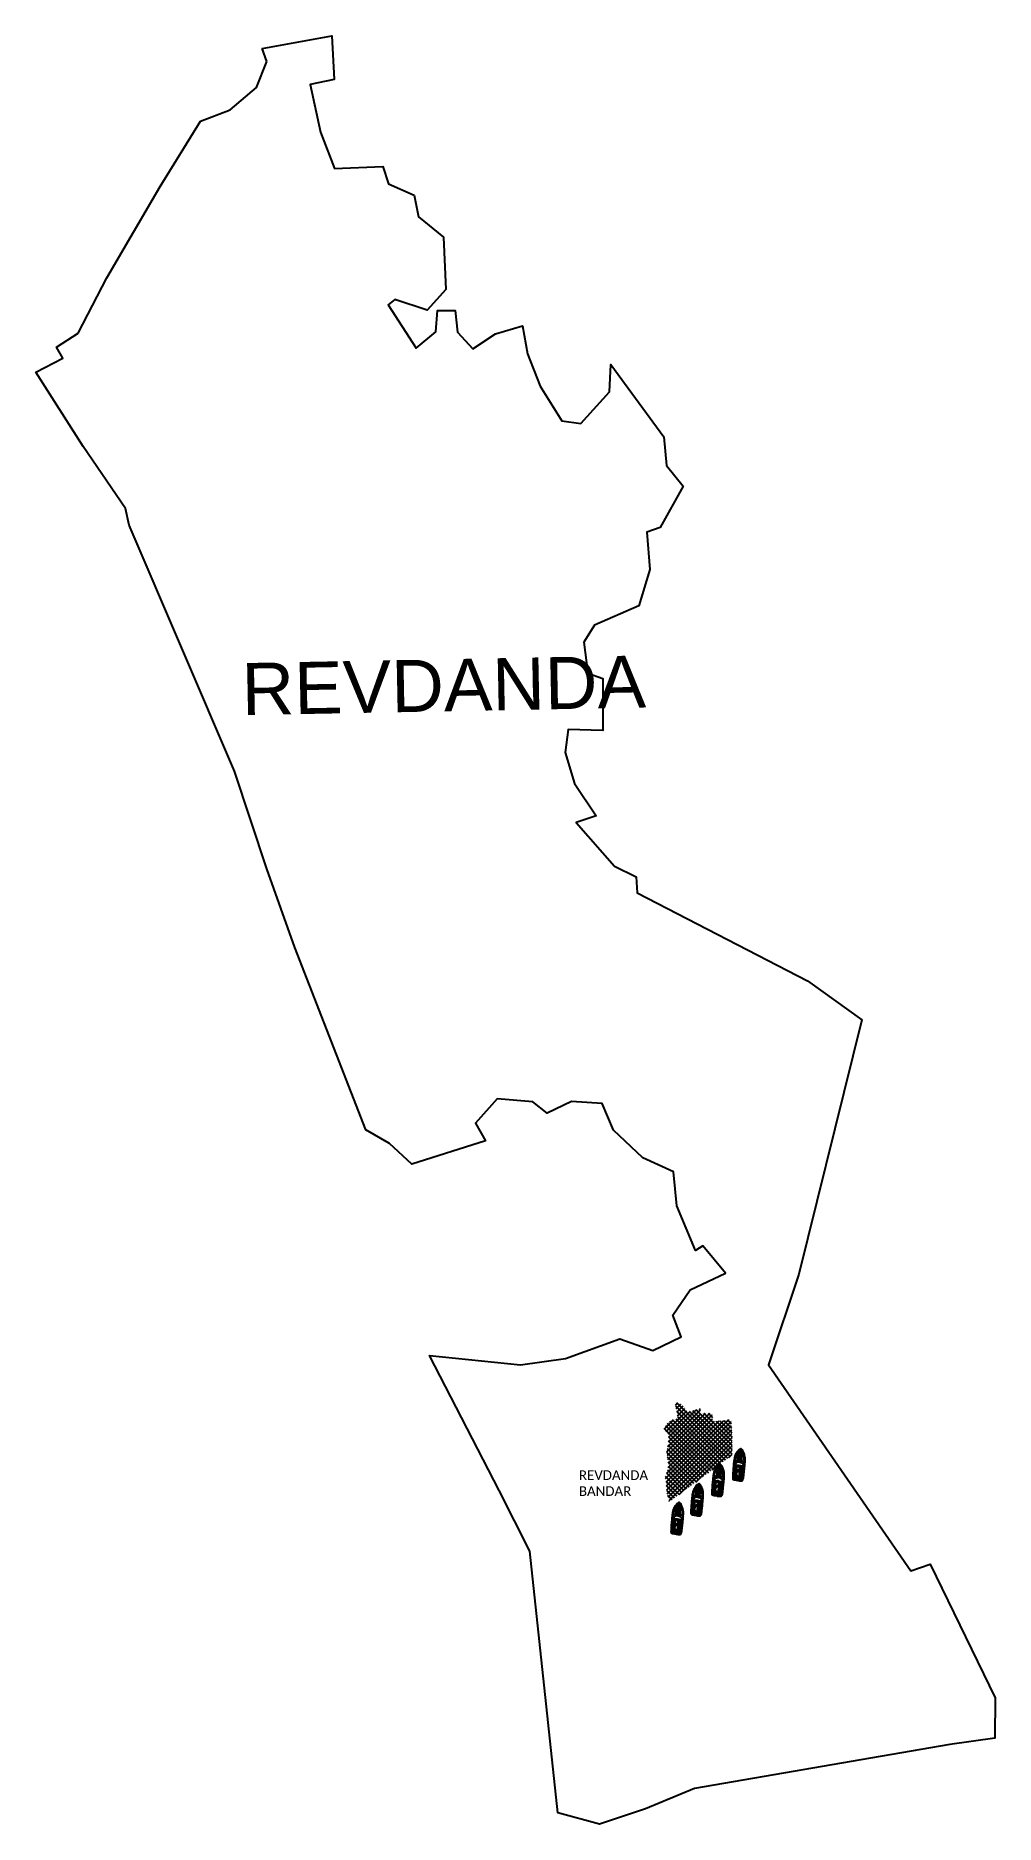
# Model space of a CAD drawing. Header units: metres. Extents: x 280204 to 282207, y 2050748 to 2054482.
import ezdxf

# ---------------------------------------------------------------- set-up
doc = ezdxf.new("R2010")
doc.units = ezdxf.units.M
doc.header["$MEASUREMENT"] = 0
for name, color, linetype in [('BOAT', 30, 'Continuous'), ('PORT', 5, 'Continuous'), ('PORT TEXT', 7, 'Continuous'), ('village', 3, 'Continuous'), ('VILLAGE NAME', 250, 'Continuous')]:
    doc.layers.add(name, color=color, linetype=linetype)
doc.styles.get("Standard").update_dxf_attribs({"font": 'calibri.ttf'})

# ---------------------------------------------------------------- blocks, each defined once
blk = doc.blocks.new('3')
for p, q in [((15968, 14277), (15461, 14277)), ((15968, 14767), (15462, 14767)), ((15968, 15258), (15484, 15258)), ((15968, 15258), (16453, 15258)), ((15968, 14767), (16474, 14767)), ((15968, 14277), (16475, 14277)), ((15259, 11285), (14484, 11285)), ((15259, 11192), (14484, 11192)), ((14565, 8385), (15056, 8357)), ((14615, 10476), (15123, 10528)), ((14686, 10050), (15190, 10197)), ((14966, 7645), (15271, 8006)), ((15658, 7614), (15968, 7614)), ((15665, 7521), (15968, 7521)), ((16200, 7614), (15968, 7614)), ((16200, 7521), (15968, 7521)), ((16111, 11240), (16111, 11048)), ((16111, 11048), (16516, 11165)), ((16111, 11048), (16509, 11048)), ((16160, 9828), (17451, 9828)), ((16498, 9195), (16786, 9687)), ((16707, 11116), (16547, 11058)), ((16554, 7976), (16809, 7478)), ((16716, 11090), (16575, 11038)), ((16600, 11048), (16882, 11048)), ((16709, 10005), (16709, 10459)), ((16732, 9000), (17261, 9307)), ((16767, 11090), (16913, 11037)), ((16776, 11116), (16940, 11056)), ((16782, 8178), (17280, 7902)), ((16846, 8619), (17397, 8623)), ((16949, 11180), (17451, 11048)), ((16973, 11048), (17451, 11048)), ((14685, 6707), (14679, 6695)), ((17251, 6707), (17257, 6695))]:
    blk.add_line(p, q)
for points in [[(15968, 6127, -0.0173595), (14838, 6154, -0.1263403), (14305, 6306, -0.1728985), (14037, 6993, -0.0138842), (14014, 7606, -0.008973), (13973, 8482, -0.01509), (13946, 9483, 0.0022446), (13935, 11027, -0.0033421), (13932, 12742, -0.0169845), (13966, 13889, -0.0245459), (14062, 14750, -0.0679415), (14312, 15833, -0.0339485), (14615, 16539, -0.0220014), (14950, 17169, -0.0428716), (15373, 17727, -0.0595144), (15677, 17994, -0.0463644), (15850, 18096, -0.104882), (15968, 18127, -0.104882)], [(14099, 8543, 0.0064247), (14087, 9488, 0.0022175), (14076, 11029, -0.003368), (14066, 12757, -0.0246325), (14085, 13845, -0.0150373), (14174, 14559, -0.0254387), (14242, 14955, -0.0138434), (14434, 15768, -0.0402664), (14734, 16491, -0.0167294), (15107, 17121, -0.0297388), (15584, 17694, 0.0152497), (15841, 17933, -0.1323888), (15895, 17967, -0.0284417), (15920, 17975, -0.0284417)], [(14113, 8543, 0.0064236), (14100, 9488, 0.0022173), (14090, 11029, -0.0033685), (14080, 12757, -0.0246334), (14099, 13844, -0.0150384), (14188, 14557, -0.0254613), (14256, 14952, -0.0138393), (14448, 15764, -0.0402377), (14746, 16485, -0.0167146), (15118, 17113, -0.0296929), (15593, 17684, 0.0152343), (15851, 17923, -0.1340359), (15900, 17954, -0.0248791), (15920, 17960, -0.0248791)], [(14259, 13906), (14240, 13499), (14230, 13027), (14235, 12258), (14235, 11203), (14254, 9510, -0.0026015), (14274, 8591, 0.004411), (14291, 7810, 0.0130085), (14327, 7273, 0.1133962), (14429, 6986, 0.1460048), (14570, 6865, 1.5952193)], [(14273, 13905), (14254, 13498), (14244, 13027), (14249, 12258), (14249, 11203), (14268, 9511, -0.0026013), (14288, 8592, 0.0044108), (14305, 7810, 0.0130029), (14341, 7275, 0.1133374), (14441, 6994, 0.1448206), (14573, 6879, 0.1389874)], [(14287, 13905), (14267, 13498), (14258, 13027), (14263, 12258), (14263, 11203), (14282, 9511, -0.0026011), (14302, 8592, 0.0044105), (14319, 7811, 0.0129972), (14355, 7276, 0.1132762), (14453, 7001, 0.142458), (14576, 6893, 0.142458)], [(14259, 13906, -0.0315957), (14324, 14539, -0.0049282), (14403, 14955, -0.0284396), (14598, 15666, -0.0428747), (14892, 16347, -0.0353475), (15257, 16991, -0.0240925), (15665, 17545, -0.0798371), (15920, 17811)], [(14273, 13906, -0.031592), (14338, 14536, -0.0049261), (14416, 14952, -0.0284363), (14611, 15661, -0.0428955), (14905, 16341, -0.0353632), (15268, 16984, -0.0241114), (15676, 17537, -0.0776575), (15920, 17794, -0.0776575)], [(14314, 13903), (14295, 13497), (14285, 13026), (14290, 12259), (14290, 11203), (14310, 9511, -0.0026006), (14330, 8592, 0.0044099), (14346, 7812, 0.002867), (14352, 7694, 0.002867)], [(14287, 13905, -0.0315883), (14351, 14534, -0.004924), (14430, 14949, -0.0284329), (14624, 15657, -0.0429166), (14917, 16334, -0.0353794), (15280, 16976, -0.0241302), (15687, 17529, -0.075408), (15920, 17776, -0.075408)], [(14314, 13904, -0.0315809), (14379, 14529, -0.0049198), (14457, 14944, -0.0284262), (14650, 15648, -0.0429591), (14942, 16322, -0.0354114), (15303, 16961, -0.0288289), (15644, 17425, -0.0923361), (15920, 17647, -0.0803279)], [(15309, 13138), (15309, 13746, 0.4830629), (14927, 13449, 0.5002399), (15309, 13138, 0.4184236)], [(15510, 16937), (15621, 16929, 0.3822208), (15724, 16994), (15807, 17415, 0.7865441), (15746, 17463), (15428, 17125, 0.616464), (15510, 16937, 3.8449075)], [(15968, 6127, 0.0173595), (17099, 6154, 0.1263403), (17632, 6306, 0.1728985), (17899, 6993, 0.0138842), (17922, 7606, 0.008973), (17963, 8482, 0.01509), (17990, 9483, -0.0022446), (18001, 11027, 0.0033421), (18004, 12742, 0.0169845), (17970, 13889, 0.0245459), (17874, 14750, 0.0679415), (17624, 15833, 0.0339485), (17321, 16539, 0.0220014), (16986, 17169, 0.0428716), (16563, 17727, 0.0595144), (16259, 17994, 0.0463644), (16086, 18096, 0.104882), (15968, 18127, 0.104882)], [(17837, 8543, -0.0064247), (17850, 9488, -0.0022175), (17860, 11029, 0.003368), (17870, 12757, 0.0246325), (17851, 13845, 0.0150373), (17762, 14559, 0.0254387), (17694, 14955, 0.0138434), (17502, 15768, 0.0402664), (17202, 16491, 0.0167294), (16829, 17121, 0.0297388), (16352, 17694, -0.0152497), (16095, 17933, 0.1323888), (16041, 17967, 0.0284417), (16016, 17975, 0.0284417)], [(17823, 8543, -0.0064236), (17836, 9488, -0.0022173), (17846, 11029, 0.0033685), (17856, 12757, 0.0246334), (17837, 13844, 0.0150384), (17748, 14557, 0.0254613), (17680, 14952, 0.0138393), (17489, 15764, 0.0402377), (17190, 16485, 0.0167146), (16818, 17113, 0.0296929), (16343, 17684, -0.0152343), (16085, 17923, 0.1340359), (16037, 17954, 0.0248791), (16016, 17960, 0.0248791)], [(17677, 13906, 0.0315957), (17612, 14539, 0.0049282), (17534, 14955, 0.0284396), (17338, 15666, 0.0428747), (17044, 16347, 0.0353475), (16679, 16991, 0.0240925), (16271, 17545, 0.0798371), (16016, 17811)], [(17663, 13906, 0.031592), (17598, 14536, 0.0049261), (17520, 14952, 0.0284363), (17325, 15661, 0.0428955), (17032, 16341, 0.0353632), (16668, 16984, 0.0241114), (16260, 17537, 0.0776575), (16016, 17794, 0.0776575)], [(17649, 13905, 0.0315883), (17585, 14534, 0.004924), (17507, 14949, 0.0284329), (17312, 15657, 0.0429166), (17019, 16334, 0.0353794), (16656, 16976, 0.0241302), (16249, 17529, 0.075408), (16016, 17776, 0.075408)], [(17622, 13904, 0.0315809), (17558, 14529, 0.0049198), (17480, 14944, 0.0284262), (17286, 15648, 0.0429591), (16995, 16322, 0.0354114), (16633, 16961, 0.0288289), (16292, 17425, 0.0923361), (16016, 17647, 0.0803279)], [(16426, 16937), (16315, 16929, -0.3822208), (16212, 16994), (16129, 17415, -0.7865441), (16190, 17463), (16508, 17125, -0.616464), (16426, 16937, -3.8449075)], [(16627, 13138), (16627, 13746, -0.4830629), (17009, 13449, -0.5002399), (16627, 13138, -0.4184236)], [(17649, 13905), (17669, 13498), (17679, 13027), (17674, 12258), (17674, 11203), (17654, 9511, 0.0026011), (17634, 8592, -0.0044105), (17618, 7811, -0.0129972), (17581, 7276, -0.1132762), (17484, 7001, -0.142458), (17360, 6893, -0.142458)], [(17663, 13905), (17683, 13498), (17692, 13027), (17687, 12258), (17687, 11203), (17668, 9511, 0.0026013), (17648, 8592, -0.0044108), (17631, 7810, -0.0130029), (17595, 7275, -0.1133374), (17495, 6994, -0.1448206), (17363, 6879, -0.1389874)], [(17677, 13906), (17696, 13499), (17706, 13027), (17701, 12258), (17701, 11203), (17682, 9510, 0.0026015), (17662, 8591, -0.004411), (17645, 7810, -0.0130085), (17609, 7273, -0.1133962), (17507, 6986, -0.1460048), (17366, 6865, -1.5952193)], [(17622, 13903), (17641, 13497), (17651, 13026), (17646, 12259), (17646, 11203), (17627, 9511, 0.0026006), (17606, 8592, -0.0044099), (17590, 7812, -0.002867), (17584, 7694, -0.002867)], [(14623, 6459, -0.1643933), (14408, 6486, -0.1886842), (14159, 6722, -0.1075801), (14019, 7335)], [(14099, 8543, -0.0029416), (14109, 7856, 0.0020134), (14118, 7419, 0.1304424), (14196, 7108, 0.261246), (14560, 6796, 0.2091974)], [(14113, 8543, -0.0029414), (14123, 7857, 0.0020144), (14132, 7419, 0.1309924), (14209, 7113, 0.2618322), (14563, 6810, 0.2618322)], [(15148, 7123, -0.0433335), (14832, 7204, -0.18333), (14416, 7523, -0.1239848), (14329, 7900, 0.0153773), (14309, 8173)], [(15145, 7110, -0.043195), (14828, 7191, -0.1834147), (14404, 7516, -0.0945114), (14319, 7806)], [(15703, 7337), (15453, 7337, -0.2027224), (14593, 7704, -0.1787681), (14419, 8123, 0.0100277), (14401, 8982, -0.0053564), (14389, 10399, -0.0166054), (14407, 11545, 0.0189213), (14421, 12735, -0.9258732), (14467, 12742, -0.0412022), (14487, 12530, -0.0244615), (14489, 11848, 0.0128878), (14496, 10534, -0.0193586), (14481, 9766, 0.0023754), (14464, 8876, -0.0063862), (14468, 8310, -0.0136557), (14465, 8083, -0.8627057), (14422, 8078, 0.6480891)], [(14436, 8081, -0.0164878), (14433, 8123, 0.0100227), (14415, 8982, -0.0053564), (14403, 10399, -0.0166073), (14421, 11545, 0.0189212), (14435, 12735, 0.0114302), (14435, 12736, -0.9132826), (14454, 12739, -0.0411744), (14474, 12530, -0.0244777), (14475, 11849, 0.0128888), (14483, 10534, -0.0193623), (14468, 9766, 0.0023766), (14450, 8876, -0.0063905), (14454, 8310, -0.0136639), (14452, 8084, 0.0007008), (14452, 8084, -0.8199757), (14436, 8081, -0.8199757)], [(16017, 9822), (15456, 9822, 0.1583223), (15267, 9218, -0.4176758), (15128, 9062), (14467, 9062)], [(14478, 9640), (15066, 9640, -0.4060884), (15274, 9347)], [(15968, 11837, 0.0336875), (15117, 11708, 0.0518794), (14484, 11431, 1.92312)], [(15968, 13072, 0.0964027), (15128, 12858, 0.0405382), (14488, 12513, 1.92312)], [(15890, 11827), (15890, 11428, 0.4629247), (16111, 11240), (16433, 11260)], [(15890, 11428), (15890, 11255, 0.5457371), (16111, 11112, 0.2829046)], [(15890, 11255), (15890, 11192, 0.5168392), (16111, 11048, 0.2829046)], [(15968, 13072, -0.0964027), (16808, 12858, -0.0405382), (17448, 12513, -1.92312)], [(15968, 11837, -0.0336875), (16819, 11708, -0.0518794), (17452, 11431, -1.92312)], [(16029, 9960, -0.1640086), (15991, 10360, -0.4075591), (16120, 10414, 0.2046602), (16640, 10437, -0.2865695), (16778, 10441, 0.1987589), (17315, 10404, -0.4514797), (17447, 10380, -1.4639709)], [(16017, 9822, -0.2912689), (16031, 9962, -0.2998669), (16120, 9974, 0.2734776), (16640, 9983, -0.2865695), (16778, 9987, 0.1987589), (17315, 9951, -0.4514797), (17447, 9926, -1.4639709)], [(16209, 7337), (16201, 7447), (16199, 7780, -0.4480431), (16355, 7939, 0.0255607), (16524, 7967, 0.1567601), (16694, 8068, 0.1442879), (16785, 8185, 0.0794269), (16845, 8458, 0.0541789), (16830, 8771, 0.127294), (16729, 9003, -0.0251947), (16615, 9133, 0.1126559), (16496, 9195, 0.0616523), (16330, 9221, -0.2222783), (16204, 9276, -0.0491085), (16118, 9377, -0.0999703), (16052, 9503, -0.0459923), (16023, 9712), (16017, 9822)], [(16209, 7337), (16484, 7337, 0.2027224), (17343, 7704, 0.1787681), (17517, 8123, -0.0100277), (17535, 8982, 0.0053564), (17547, 10399, 0.0166054), (17529, 11545, -0.0189213), (17515, 12735, 0.9258732), (17469, 12742, 0.0412022), (17449, 12530, 0.0244615), (17448, 11848, -0.0128878), (17440, 10534, 0.0193586), (17455, 9766, -0.0023754), (17473, 8876, 0.0063862), (17468, 8310, 0.0136557), (17471, 8083, 0.8627057), (17514, 8078, -0.6480891)], [(16789, 7123, 0.0433335), (17104, 7204, 0.18333), (17520, 7523, 0.1239848), (17607, 7900, -0.0153773), (17627, 8173)], [(16792, 7110, 0.043195), (17108, 7191, 0.1834147), (17532, 7516, 0.0945114), (17617, 7806)], [(17313, 6459, 0.1643933), (17529, 6486, 0.1886842), (17777, 6722, 0.1075801), (17917, 7335)], [(17823, 8543, 0.0029414), (17813, 7857, -0.0020144), (17804, 7419, -0.1309924), (17728, 7113, -0.2618322), (17373, 6810, -0.2618322)], [(17837, 8543, 0.0029416), (17827, 7856, -0.0020134), (17818, 7419, -0.1304424), (17740, 7108, -0.261246), (17376, 6796, -0.2091974)], [(17500, 8081, 0.0164878), (17503, 8123, -0.0100227), (17522, 8982, 0.0053564), (17533, 10399, 0.0166073), (17516, 11545, -0.0189212), (17501, 12735, -0.0114302), (17501, 12736, 0.9132826), (17482, 12739, 0.0411744), (17463, 12530, 0.0244777), (17461, 11849, -0.0128888), (17454, 10534, 0.0193623), (17469, 9766, -0.0023766), (17486, 8876, 0.0063905), (17482, 8310, 0.0136639), (17485, 8084, -0.0007008), (17485, 8084, 0.8199757), (17500, 8081, 0.8199757)]]:
    blk.add_lwpolyline(points, format="xyb")
for points in [[(15282, 13161), (15282, 13724, 0.460147), (14955, 13448, 0.4770604)], [(15512, 16972), (15626, 16964, 0.3830689), (15690, 17002), (15774, 17428, 0.8536356), (15769, 17437), (15454, 17102, 0.6135269)], [(16424, 16972), (16311, 16964, -0.3830689), (16246, 17002), (16162, 17428, -0.8536356), (16167, 17437), (16482, 17102, -0.6135269)], [(16654, 13161), (16654, 13724, -0.460147), (16981, 13448, -0.4770604)], [(16942, 9799, 0.9177055), (16944, 9656, -0.209704), (17282, 9330, 0.850912), (17403, 9348), (17403, 9679, 0.435659), (17310, 9777)]]:
    blk.add_lwpolyline(points, format="xyb", close=True)
for points in [[(15920, 17243), (15920, 18087)], [(15920, 18087), (15920, 17236)], [(16016, 18087), (16016, 17236)], [(16016, 17243), (16016, 18087)], [(14061, 13154), (14037, 13154), (14037, 12891), (14063, 12891)], [(14086, 9609), (14068, 9609), (14068, 9357), (14090, 9357)], [(14076, 12891), (14095, 12891), (14095, 13154), (14075, 13154)], [(14111, 7762), (14086, 7762), (14086, 7507), (14116, 7507)], [(14104, 9357), (14117, 9357), (14117, 9609), (14100, 9609)], [(14130, 7507), (14139, 7507), (14139, 7762), (14125, 7762)], [(14515, 11449), (14515, 11377), (15160, 11377), (15160, 11717)], [(15890, 11192), (15259, 11192), (15259, 11737)], [(15890, 11285), (15259, 11285)], [(17067, 11264), (17452, 11259)], [(17806, 7507), (17797, 7507), (17797, 7762), (17812, 7762)], [(17833, 9357), (17819, 9357), (17819, 9609), (17836, 9609)], [(17825, 7762), (17850, 7762), (17850, 7507), (17820, 7507)], [(17860, 12891), (17842, 12891), (17842, 13154), (17862, 13154)], [(17850, 9609), (17868, 9609), (17868, 9357), (17846, 9357)], [(17875, 13154), (17899, 13154), (17899, 12891), (17874, 12891)]]:
    blk.add_lwpolyline(points)
for points in [[(14753, 9417), (14668, 9620), (14885, 9592)], [(14753, 9310), (14668, 9108), (14885, 9136)], [(15542, 6884), (15602, 7202), (15175, 7247), (15104, 6927)], [(15531, 6898), (15586, 7190), (15186, 7232), (15121, 6939)], [(15751, 6190), (15751, 6747), (16185, 6747), (16185, 6190)], [(16394, 6884), (16334, 7202), (16761, 7247), (16832, 6927)], [(16405, 6898), (16351, 7190), (16751, 7232), (16815, 6939)]]:
    blk.add_lwpolyline(points, close=True)
for centre, radius in [((15572, 17779), 56.4), ((15968, 16104), 341), ((15968, 16104), 341), ((15968, 16104), 314), ((15968, 16104), 314), ((15730, 17935), 62.8), ((15955, 17042), 139), ((15874, 13634), 55), ((15982, 17042), 139), ((16063, 13634), 55), ((16206, 17935), 62.8), ((16365, 17779), 56.4), ((14772, 6883), 196), ((14772, 6883), 182), ((14851, 9364), 29.4), ((16957, 9728), 54.8), ((17164, 6883), 196), ((17164, 6883), 182), ((17179, 9578), 35.5), ((17302, 9689), 54.8), ((17339, 9377), 54.8)]:
    blk.add_circle(centre, radius)
for centre, radius, start, end in [((14085, 13775), 42.7, 91.319562, 261.726148), ((14085, 13775), 42.7, 280.385039, 72.660671), ((14404, 15632), 42.7, 81.615848, 249.711519), ((14404, 15632), 42.7, 268.346577, 62.98079), ((15081, 17062), 42.7, 70.230426, 225.372477), ((15081, 17062), 42.7, 244.010243, 51.59266), ((15568, 15839), 36.3, 29.194606, 175.662347), ((15956, 16061), 410, 209.939229, 271.740348), ((19250, 16002), 3624, 163.327383, 178.398193), ((15916, 13389), 521, 84.273519, 120.875859), ((15910, 13368), 414, 81.288457, 129.038211), ((15910, 13368), 386, 81.288457, 132.495579), ((15955, 17042), 204, 99.883974, 72.333528), ((15982, 17042), 204, 107.666472, 80.116026), ((15968, 18020), 82.1, 53.907357, 126.092643), ((15968, 18020), 82.1, 53.907357, 126.092643), ((16027, 13368), 414, 50.961789, 98.711543), ((15981, 16061), 410, 268.259652, 330.060771), ((16020, 13389), 521, 59.124141, 95.726481), ((16027, 13368), 386, 47.504421, 98.711543), ((12687, 16002), 3624, 1.601807, 16.672617), ((16368, 15839), 36.3, 4.337653, 150.805394), ((16856, 17062), 42.7, 128.40734, 295.989757), ((16856, 17062), 42.7, 314.627523, 109.769574), ((17533, 15632), 42.7, 117.01921, 271.653423), ((17533, 15632), 42.7, 290.288481, 98.384152), ((17852, 13775), 42.7, 107.339329, 259.614961), ((17852, 13775), 42.7, 278.273852, 88.680438), ((14070, 12461), 42.7, 95.030101, 265.129218), ((14070, 12461), 42.7, 283.789395, 76.369925), ((15190, 6739), 633, 165.995667, 206.331282), ((14111, 9364), 562, 327.468559, 29.356036), ((14772, 6883), 238, 225.772587, 10.674187), ((14772, 6883), 210, 243.724304, 10.674187), ((16458, 10167), 404, 143.200021, 207.404179), ((18206, 8564), 2009, 160.899518, 198.3721), ((16746, 11816), 638, 240.624974, 253.975988), ((16746, 11816), 638, 259.949112, 264.189023), ((16902, 11220), 223, 176.115439, 176.384749), ((16902, 11220), 223, 185.602521, 211.595384), ((16742, 11222), 62.3, 10.802299, 169.147864), ((16741, 11103), 29.9, 180, 0), ((16581, 11220), 223, 328.404616, 356.044702), ((16746, 11816), 638, 274.90249, 281.24181), ((16581, 11220), 223, 3.615251, 3.884561), ((16746, 11816), 638, 285.434198, 300.190005), ((17164, 6883), 238, 169.325813, 314.227413), ((17164, 6883), 210, 169.325813, 296.275696), ((16960, 10167), 404, 326.624449, 34.771942), ((16746, 6739), 633, 333.668718, 14.004333), ((17857, 11177), 42.7, 101.222005, 257.471133), ((17866, 12461), 42.7, 103.630075, 256.210605), ((17857, 11177), 42.7, 276.095335, 82.597802), ((17866, 12461), 42.7, 274.870782, 84.969899), ((15233, 6626), 633, 172.125378, 195.357911), ((16703, 6626), 633, 344.642089, 7.874622)]:
    blk.add_arc(centre, radius, start, end)
for centre, major_axis, ratio in [((15045, 9368), (9, 195), 0.7581166), ((16741, 11103), (254, 0), 0.5330921)]:
    blk.add_ellipse(centre, major_axis=major_axis, ratio=ratio)
for start_param, end_param in [(0.8300122, 1.5768462), (4.712389, 5.2323421)]:
    blk.add_ellipse((16750, 11264), major_axis=(0, 745), ratio=0.4253193, start_param=start_param, end_param=end_param)
for points, knots in [([(15968, 13487), (15732, 13507), (15484, 13592), (15248, 14016), (15219, 14267), (15199, 14975), (15273, 15428), (15346, 16250), (15392, 16600), (15444, 16963)], [0, 0, 0, 0, 0.0462196, 0.0462196, 0.09243919, 0.09243919, 0.19473251, 0.19473251, 0.27090841, 0.27090841, 0.27090841, 0.27090841]), ([(15969, 13501), (15726, 13521), (15478, 13616), (15250, 14057), (15229, 14313), (15218, 15025), (15289, 15480), (15364, 16281), (15407, 16611), (15456, 16954)], [0, 0, 0, 0, 0.0480884, 0.0480884, 0.09617679, 0.09617679, 0.19853767, 0.19853767, 0.2704106, 0.2704106, 0.2704106, 0.2704106]), ([(15649, 13652), (15601, 13675), (15412, 13793), (15236, 14361), (15332, 15175), (15389, 16086), (15474, 16690), (15509, 16937)], [0.02340441, 0.02340441, 0.02340441, 0.02340441, 0.03509423, 0.07391115, 0.13825098, 0.21657134, 0.27090841, 0.27090841, 0.27090841, 0.27090841]), ([(15973, 13542), (15725, 13563), (15488, 13664), (15279, 14119), (15266, 14382), (15267, 15105), (15336, 15571), (15414, 16347), (15454, 16644), (15496, 16939)], [0, 0, 0, 0, 0.0508337, 0.0508337, 0.1016674, 0.1016674, 0.20603281, 0.20603281, 0.27090841, 0.27090841, 0.27090841, 0.27090841]), ([(15649, 13689), (15563, 13734), (15491, 13794), (15341, 14062), (15312, 14307), (15306, 14741), (15331, 14954), (15389, 15603), (15418, 16042), (15493, 16627), (15515, 16780), (15537, 16933)], [0.02482538, 0.02482538, 0.02482538, 0.02482538, 0.0474598, 0.0474598, 0.0949196, 0.0949196, 0.1423794, 0.1423794, 0.23729899, 0.23729899, 0.27090841, 0.27090841, 0.27090841, 0.27090841]), ([(15649, 13836), (15408, 13994), (15463, 14437), (15459, 14880), (15499, 15460), (15532, 15842)], [0.03136606, 0.03136606, 0.03136606, 0.03136606, 0.10847437, 0.10847437, 0.19207292, 0.19207292, 0.19207292, 0.19207292]), ([(15963, 13542), (16212, 13563), (16448, 13664), (16658, 14119), (16670, 14382), (16669, 15105), (16600, 15571), (16522, 16347), (16482, 16644), (16441, 16939)], [0, 0, 0, 0, 0.0508337, 0.0508337, 0.1016674, 0.1016674, 0.20603281, 0.20603281, 0.27090841, 0.27090841, 0.27090841, 0.27090841]), ([(15967, 13501), (16210, 13521), (16458, 13616), (16686, 14057), (16707, 14313), (16718, 15025), (16647, 15480), (16572, 16281), (16529, 16611), (16480, 16954)], [0, 0, 0, 0, 0.0480884, 0.0480884, 0.09617679, 0.09617679, 0.19853767, 0.19853767, 0.2704106, 0.2704106, 0.2704106, 0.2704106]), ([(15968, 13487), (16204, 13507), (16453, 13592), (16688, 14016), (16717, 14267), (16737, 14975), (16664, 15428), (16591, 16250), (16544, 16600), (16493, 16963)], [0, 0, 0, 0, 0.0462196, 0.0462196, 0.09243919, 0.09243919, 0.19473251, 0.19473251, 0.27090841, 0.27090841, 0.27090841, 0.27090841]), ([(16287, 13652), (16335, 13675), (16525, 13793), (16700, 14361), (16604, 15175), (16547, 16086), (16462, 16690), (16427, 16937)], [0.02340441, 0.02340441, 0.02340441, 0.02340441, 0.03509423, 0.07391115, 0.13825098, 0.21657134, 0.27090841, 0.27090841, 0.27090841, 0.27090841]), ([(16287, 13689), (16373, 13734), (16445, 13794), (16596, 14062), (16624, 14307), (16630, 14741), (16605, 14954), (16547, 15603), (16518, 16042), (16443, 16627), (16421, 16780), (16400, 16933)], [0.02482538, 0.02482538, 0.02482538, 0.02482538, 0.0474598, 0.0474598, 0.0949196, 0.0949196, 0.1423794, 0.1423794, 0.23729899, 0.23729899, 0.27090841, 0.27090841, 0.27090841, 0.27090841]), ([(16287, 13836), (16528, 13994), (16473, 14437), (16478, 14880), (16438, 15460), (16404, 15842)], [0.03136606, 0.03136606, 0.03136606, 0.03136606, 0.10847437, 0.10847437, 0.19207292, 0.19207292, 0.19207292, 0.19207292]), ([(15052, 9535), (14987, 9538), (14916, 9443), (14934, 9243), (15011, 9180), (15140, 9235), (15185, 9361), (15132, 9502), (15091, 9534), (15052, 9535)], [0, 0, 0, 0, 1.7432734, 1.7432734, 3.4865468, 3.4865468, 5.2298202, 5.2298202, 6.2831853, 6.2831853, 6.2831853, 6.2831853]), ([(15968, 7083), (15929, 7084), (15864, 7085), (15768, 7105), (15689, 7142), (15639, 7120), (15620, 7111)], [0, 0, 0, 0, 0.008409254, 0.014054591, 0.021480758, 0.025832557, 0.025832557, 0.025832557, 0.025832557]), ([(15968, 7083), (16007, 7084), (16072, 7085), (16168, 7105), (16247, 7142), (16297, 7120), (16316, 7111)], [0, 0, 0, 0, 0.008409254, 0.014054591, 0.021480758, 0.025832557, 0.025832557, 0.025832557, 0.025832557]), ([(16201, 7447), (16516, 7472), (16799, 7555), (17218, 7923), (17295, 8203), (17283, 8817), (17280, 9139), (16921, 9535), (16618, 9678), (16234, 9723), (16133, 9718), (16023, 9712)], [0, 0, 0, 0, 0.06841019, 0.06841019, 0.13682037, 0.13682037, 0.20523056, 0.20523056, 0.27364074, 0.27364074, 0.29746041, 0.29746041, 0.29746041, 0.29746041]), ([(16967, 11103), (16967, 11131), (16932, 11170), (16732, 11234), (16533, 11172), (16501, 11059), (16647, 10979), (16901, 11012), (16967, 11066), (16967, 11103)], [0, 0, 0, 0, 1.0314508, 1.0314508, 2.9924553, 2.9924553, 4.9534598, 4.9534598, 6.2831853, 6.2831853, 6.2831853, 6.2831853])]:
    blk.add_open_spline(points, degree=3, knots=knots)
for points in [[(15136, 8973), (15186, 8923), (15176, 8825), (15107, 8721), (15061, 8595), (15050, 8401), (15082, 8264), (15183, 8106), (15276, 8002), (15438, 7944), (15553, 7941), (15632, 7930), (15661, 7872), (15664, 7739), (15672, 7484), (15681, 7356), (15539, 7346), (15273, 7387), (15079, 7462), (14874, 7581), (14702, 7758), (14590, 7948), (14518, 8142), (14475, 8343), (14471, 8559), (14511, 8775), (14572, 8883), (14659, 8974), (14821, 9056), (14930, 9062), (15065, 9062), (15139, 9040), (15136, 8973), (15072, 8963), (14926, 8967), (14800, 8947), (14687, 8877), (14611, 8786), (14574, 8652), (14564, 8398), (14608, 8189), (14676, 8002), (14755, 7851), (14833, 7757), (14949, 7656), (15107, 7567), (15233, 7520), (15384, 7487), (15510, 7473), (15599, 7466), (15666, 7458), (15685, 7420)], [(15046, 11077), (15099, 11081), (15166, 11095), (15162, 11159), (15052, 11172), (14839, 11120), (14632, 10955), (14528, 10686), (14498, 10423), (14541, 10108), (14677, 9833), (14836, 9713), (15089, 9658), (15202, 9664), (15248, 9693), (15224, 9747), (15165, 9753), (14962, 9778), (14826, 9849), (14723, 9975), (14661, 10121), (14625, 10316), (14616, 10504), (14645, 10676), (14703, 10848), (14826, 10978), (14985, 11065), (15046, 11077)], [(14949, 6725), (14889, 6660), (14751, 6592), (14670, 6567), (14631, 6512), (14623, 6459)], [(15968, 6876), (15852, 6882), (15776, 6899), (15676, 6923), (15593, 6891), (15412, 6853), (15219, 6882), (15120, 6923), (15057, 6932), (14965, 6919)], [(15242, 9728), (15284, 9784), (15301, 9859), (15256, 9987), (15219, 10089), (15176, 10257), (15125, 10513), (15113, 10650), (15108, 10792), (15116, 10904), (15133, 11003), (15134, 11082)], [(15703, 7337), (15662, 7244), (15622, 7119), (15577, 6884)], [(15968, 6876), (16084, 6882), (16160, 6899), (16260, 6923), (16343, 6891), (16524, 6853), (16718, 6882), (16816, 6923), (16880, 6932), (16971, 6919)], [(16209, 7337), (16522, 7376), (16865, 7508), (17113, 7684), (17315, 7972), (17390, 8261), (17396, 8665), (17355, 9089), (17199, 9393), (16901, 9625), (16608, 9762), (16270, 9827), (16017, 9822)], [(16209, 7337), (16274, 7244), (16314, 7119), (16359, 6884)], [(16987, 6725), (17047, 6660), (17185, 6592), (17266, 6567), (17305, 6512), (17313, 6459)]]:
    blk.add_spline(points, degree=3)
for points in [[(16384, 11788), (16361, 11630), (16361, 11448), (16406, 11260)], [(17133, 11590), (17134, 11485), (17123, 11373), (17096, 11260)]]:
    blk.add_open_spline(points, degree=3)

msp = doc.modelspace()

# ---------------------------------------------------------------- hatches: boundary and pattern name
at = {"layer": 'PORT'}
h = msp.add_hatch(dxfattribs=at)
h.set_pattern_fill('ANSI37', color=256, scale=50)
h.paths.add_polyline_path([(281655.8, 2051593), (281637.2, 2051590.2), (281617.4, 2051588.6), (281616.4, 2051603.7), (281613.4, 2051606), (281603.3, 2051605.4), (281602.7, 2051605.5), (281592.7, 2051604.7), (281592, 2051615.2), (281565.2, 2051607.8), (281554.9, 2051622), (281547, 2051627.6), (281543, 2051627.7), (281541.7, 2051626.2), (281542.6, 2051625.3), (281539.9, 2051622.9), (281545.5, 2051594.3), (281531.3, 2051591.1), (281521.7, 2051583.4), (281516.1, 2051573.4), (281517.6, 2051568.5), (281523.8, 2051565.8), (281525.7, 2051555.1), (281524.9, 2051543.3), (281521.8, 2051524.7), (281525.6, 2051496.7), (281523.5, 2051486.7), (281518.7, 2051471.6), (281521, 2051461.2), (281522, 2051440.1), (281527.1, 2051420.7), (281658.4, 2051518.3), (281657.7, 2051564.3)])

# ---------------------------------------------------------------- linework, layer by layer
at = {"color": 3, "flags": 128}
msp.add_lwpolyline([(280687, 2054428), (280677.1, 2054455.5)], dxfattribs=at)
at = {"layer": 'PORT', "const_width": 0.2, "flags": 128}
msp.add_lwpolyline([(281658.4, 2051518.3), (281527.1, 2051420.7), (281522, 2051440.1), (281521, 2051461.2), (281518.7, 2051471.6), (281523.5, 2051486.7), (281525.6, 2051496.7), (281521.8, 2051524.7), (281524.9, 2051543.3), (281525.7, 2051555.1), (281523.8, 2051565.8), (281517.6, 2051568.5), (281516.1, 2051573.4), (281521.7, 2051583.4), (281531.3, 2051591.1), (281545.5, 2051594.3), (281539.9, 2051622.9), (281542.6, 2051625.3), (281541.7, 2051626.2), (281543, 2051627.7), (281547, 2051627.6), (281554.9, 2051622), (281565.2, 2051607.8), (281592, 2051615.2), (281592.7, 2051604.7), (281602.7, 2051605.5), (281603.3, 2051605.4), (281613.4, 2051606), (281616.4, 2051603.7), (281617.4, 2051588.6), (281637.2, 2051590.2), (281637.2, 2051590.2), (281655.8, 2051593), (281657.7, 2051564.3), (281658.4, 2051518.3)], close=True, dxfattribs=at)
at = {"layer": 'village', "color": 3}
msp.add_lwpolyline([(280677.1, 2054455.5), (280822.7, 2054481.8), (280827, 2054390.5), (280777.2, 2054380.2), (280798.7, 2054280.6), (280828, 2054204.4), (280928.5, 2054208.6), (280941, 2054172.6), (280994.4, 2054149), (281003.6, 2054103.6), (281055.8, 2054061.5), (281060.3, 2053952.1), (281021.4, 2053908.8), (280954.2, 2053931.1), (280940.2, 2053919.8), (280998.3, 2053829.4), (281039.7, 2053863.3), (281042.8, 2053908), (281079.6, 2053908.1), (281085, 2053862.8), (281116.5, 2053828), (281164.2, 2053859.6), (281220.6, 2053876.3), (281230.8, 2053817.4), (281257.3, 2053750.3), (281302.8, 2053677.8), (281342.2, 2053672.4), (281401.8, 2053738.5), (281404.5, 2053795.3), (281515.7, 2053644.4), (281521.2, 2053584.6), (281556.1, 2053541.4), (281508.1, 2053454.9), (281480.2, 2053445.3), (281486.6, 2053367.6), (281463.5, 2053291.8), (281370.4, 2053251.1), (281348.6, 2053215.4), (281357, 2053150.6), (281388.2, 2053140.1), (281388.4, 2053030.9), (281316, 2053033.5), (281309.5, 2052985.4), (281328.8, 2052920.3), (281374.5, 2052852.8), (281332.7, 2052839), (281412.6, 2052747.8), (281457.7, 2052725.7), (281459.7, 2052692.3), (281815.6, 2052508.4), (281928.6, 2052426.8), (281797.4, 2051896.2), (281734.3, 2051706.7), (282031.2, 2051276.3), (282071.7, 2051290.4), (282207.4, 2051011.1), (282206.6, 2050927.5), (282112.6, 2050914.2), (281579.4, 2050821.9), (281477.5, 2050779.8), (281381, 2050747.5), (281294.2, 2050771), (281235.5, 2051317.6), (281171.4, 2051444.3), (281026.5, 2051726.5), (281216.4, 2051706.7), (281310, 2051719.8), (281423.8, 2051761.3), (281492.4, 2051736.8), (281551.4, 2051765.5), (281534.4, 2051810.1), (281570.7, 2051863.1), (281644.3, 2051898), (281596.9, 2051955.5), (281581.8, 2051945.1), (281542.5, 2052039), (281535.6, 2052109.8), (281471.6, 2052138.8), (281410.3, 2052196.9), (281386.5, 2052252.2), (281322.4, 2052256.6), (281271.8, 2052232.1), (281242.3, 2052255.8), (281167.8, 2052262.1), (281122.3, 2052211.6), (281142.9, 2052174.5), (280989.3, 2052125.6), (280942.9, 2052169.2), (280893.2, 2052197.7), (280745.2, 2052578.3), (280686.5, 2052742.3), (280619, 2052946.6), (280399.1, 2053460.2), (280391.4, 2053495), (280303.3, 2053624.4), (280204.3, 2053779.3), (280260.6, 2053808.4), (280247.7, 2053831.6), (280292.6, 2053860.8), (280352.7, 2053976.2), (280463.7, 2054166.9), (280548.3, 2054303.3), (280609.9, 2054327), (280665.3, 2054373.5), (280687, 2054428)], dxfattribs=at)

# ---------------------------------------------------------------- block references
at = {"layer": 'BOAT', "rotation": 354.8334793945627}
for p, xscale, yscale, zscale in [((281578.7, 2051439.2), 0.005558270232777465, 0.005558270232777465, 0.005558270232777465), ((281535.1, 2051406.8), 0.005558270232777465, 0.005558270232777465, 0.005558270232777465), ((281491.4, 2051366.1), 0.005558270232777465, 0.005558270232777465, 0.005558270232777465), ((281449.9, 2051327.1), 0.005558270232777464, 0.005558270232777464, 0.005558270232777464)]:
    msp.add_blockref('3', p, dxfattribs=dict(at, xscale=xscale, yscale=yscale, zscale=zscale))

# ---------------------------------------------------------------- texts
at = {"layer": 'PORT TEXT', "insert": (281338.2, 2051486.4), "char_height": 20, "attachment_point": 1}
msp.add_mtext_dynamic_manual_height_columns('REVDANDA BANDAR ', width=32.995, gutter_width=1, heights=[0], dxfattribs=at)
at = {"layer": 'VILLAGE NAME', "insert": (280633, 2053171.8), "char_height": 108.748, "attachment_point": 1, "rotation": 1.1028}
msp.add_mtext_dynamic_manual_height_columns('{\\fArial|b0|i0|c0|p34;REVDANDA}', width=726.929, gutter_width=543.7, heights=[0], dxfattribs=at)

doc.saveas('drawing.dxf')
